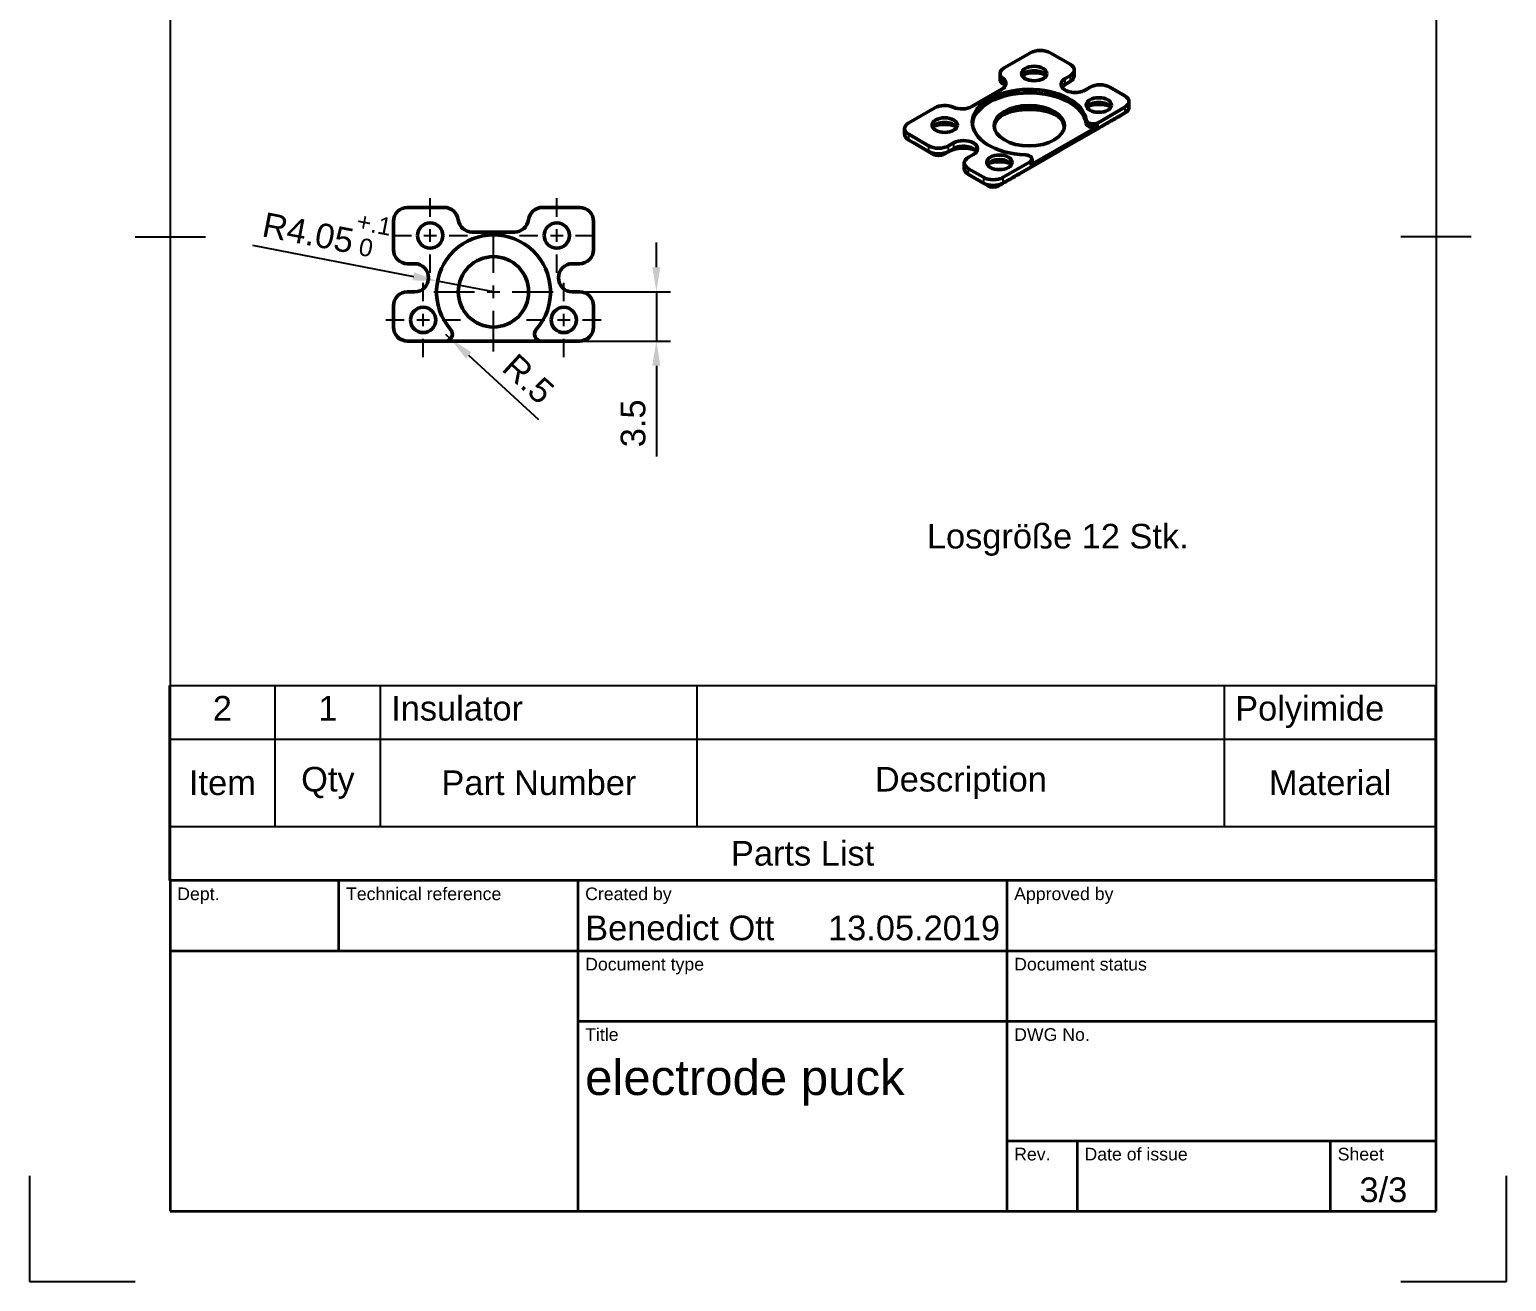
# Model space of a CAD drawing. Header units: millimetres. Extents: x 0 to 210, y 0 to 297.
# Drawn here: x 0 to 210, y 0 to 177.9 of the extents above; entities that cross this region are included whole.
import ezdxf
from ezdxf.enums import TextEntityAlignment as Align

# ---------------------------------------------------------------- set-up
doc = ezdxf.new("R2010")
doc.units = ezdxf.units.MM
doc.header["$LTSCALE"] = 0.75
doc.linetypes.add('CENTER2', pattern=[28.575, 19.05, -3.175, 3.175, -3.175])
for name, color, linetype, lineweight in [('Border', 7, 'Continuous', 25), ('FD_Dimensions', 7, 'Continuous', 25), ('Notes', 7, 'Continuous', 25), ('Parts Lists', 7, 'Continuous', 25), ('Smart Centers', 7, 'CENTER2', 25), ('TitleBlock', 7, 'Continuous', 35), ('Visible', 7, 'Continuous', 50), ('Visible Narrow', 7, 'Continuous', 25)]:
    doc.layers.add(name, color=color, linetype=linetype, lineweight=lineweight)
doc.styles.add('FusionTitle', font='')
doc.styles.get("Standard").update_dxf_attribs({"font": 'arial.ttf'})
doc.styles.get('FusionTitle').set_extended_font_data('Arial Unicode MS')
doc.dimstyles.new('Dim-ISO-25', dxfattribs={"dimtxt": 3.5, "dimasz": 3.5, "dimexe": 2, "dimexo": 2, "dimgap": 1.5, "dimtad": 1, "dimzin": 12, "dimdsep": 46, "dimtxsty": 'Standard', "dimcen": 0, "dimazin": 3, "dimtp": 0.1, "dimtm": 0.1, "dimtfac": 0.714, "dimtmove": 0, "dimatfit": 3, "dimfxl": 1, "dimtzin": 12, "dimarcsym": 0})

# ---------------------------------------------------------------- blocks, each defined once
blk = doc.blocks.new('ISO_TITLEBLOCK')
at = {"layer": 'TitleBlock'}
for p, q in [((0, 47), (-180, 47)), ((-180, 47), (-180, 0)), ((-156, 37), (-156, 47)), ((-122, 0), (-122, 47)), ((-61, 0), (-61, 47)), ((0, 0), (0, 47)), ((-180, 37), (0, 37)), ((-122, 27), (0, 27)), ((-61, 10), (0, 10)), ((-51, 0), (-51, 10)), ((-15, 0), (-15, 10)), ((-180, 0), (0, 0))]:
    blk.add_line(p, q, dxfattribs=at)
at = {"layer": 'TitleBlock', "style": 'FusionTitle'}
for s, p in [('Dept.', (-179, 46)), ('Technical reference', (-155, 46)), ('Created by', (-121, 46)), ('Approved by', (-60, 46)), ('Document type', (-121, 36)), ('Document status', (-60, 36)), ('Title', (-121, 26)), ('DWG No.', (-60, 26)), ('Rev.', (-60, 9)), ('Date of issue', (-50, 9)), ('Sheet', (-14, 9))]:
    blk.add_text(s, height=1.8, dxfattribs=at).set_placement(p, align=Align.TOP_LEFT)
for tag, p, height in [('DEPT', (-179, 38.5), 3.5), ('TECHNICAL_REFERENCE', (-155, 38.5), 3.5), ('CREATED_BY', (-121, 38.5), 3.5), ('APPROVED_BY', (-60, 38.5), 3.5), ('DOCUMENT_TYPE', (-121, 28.5), 3.5), ('DOCUMENT_STATUS', (-60, 28.5), 3.5), ('TITLE_1', (-121, 16.5), 5), ('TITLE_2', (-121, 9), 5), ('TITLE_3', (-121, 1.5), 5), ('DATE_OF_ISSUE', (-50, 1.5), 3.5)]:
    blk.add_attdef(tag, p, '', height=height, dxfattribs=at)
for tag, p in [('CREATED_DATE', (-62, 38.5)), ('APPROVED_DATE', (-1, 38.5))]:
    blk.add_attdef(tag, text='', height=3.5, dxfattribs=at).set_placement(p, align=Align.RIGHT)
for tag, height, p in [('DRAWING_NUMBER', 5, (-30.5, 16.6)), ('REV', 3.5, (-56, 3.1)), ('SHEET', 3.5, (-7.5, 3.1))]:
    blk.add_attdef(tag, text='', height=height, dxfattribs=at).set_placement(p, align=Align.MIDDLE)
blk = doc.blocks.new('ISO_A4(P)_SHEET')
at = {"layer": 'Border'}
for p, q in [((20, 287), (20, 10)), ((200, 287), (200, 10)), ((15, 148.5), (25, 148.5)), ((205, 148.5), (195, 148.5)), ((0, 15), (0, 0)), ((210, 0), (210, 15)), ((20, 10), (200, 10)), ((0, 0), (15, 0)), ((195, 0), (210, 0))]:
    blk.add_line(p, q, dxfattribs=at)
blk = doc.blocks.new('*T15')
at = {"layer": 'Parts Lists', "color": 0, "linetype": 'ByBlock', "lineweight": -2, "transparency": 16777216}
for p, q in [((0, 27.723965), (180, 27.723965)), ((0, 0), (0, 27.723965)), ((15, 7.666667), (15, 27.723965)), ((30, 7.666667), (30, 27.723965)), ((75, 7.666667), (75, 27.723965)), ((150, 7.666667), (150, 27.723965)), ((180, 0), (180, 27.723965)), ((0, 20.057299), (180, 20.057299)), ((0, 7.666667), (180, 7.666667)), ((0, 0), (180, 0))]:
    blk.add_line(p, q, dxfattribs=at)
at = {"layer": 'Parts Lists', "color": 0, "transparency": 16777216, "char_height": 3.5}
for s, insert, width, attachment_point in [('2', (7.5, 26.223965), 12, 2), ('1', (22.5, 26.223965), 12, 2), ('Insulator', (31.5, 26.223965), 42, 1), ('Polyimide', (151.5, 26.223965), 27, 1), ('Item', (7.5, 13.861983), 12, 5), ('Qty', (22.5, 13.861983), 12, 5), ('Part Number', (52.5, 13.861983), 42, 5), ('Description', (112.5, 13.861983), 72, 5), ('Material', (165, 13.861983), 27, 5), ('Parts List', (90, 3.833333), 177, 5)]:
    blk.add_mtext(s, dxfattribs=dict(at, insert=insert, width=width, attachment_point=attachment_point))
blk = doc.blocks.new('*D63')
at = {"layer": 'Defpoints', "color": 0, "transparency": 16777216}
for p in [(58.014866, 142.200475), (65.968075, 140.665397)]:
    blk.add_point(p, dxfattribs=at)
at = {"layer": 'FD_Dimensions', "lineweight": -2, "transparency": 16777216}
for p, q in [((31.72212, 147.275333), (54.578294, 142.86378)), ((65.968075, 140.665397), (58.014866, 142.200475))]:
    blk.add_line(p, q, dxfattribs=at)
at = {"layer": 'FD_Dimensions', "transparency": 16777216}
blk.add_solid([(54.688845, 143.436542), (54.467743, 142.291018), (58.014866, 142.200475)], dxfattribs=at)
at = {"layer": 'FD_Dimensions', "color": 0, "transparency": 16777216, "insert": (42.28036, 149.796957), "char_height": 3.5, "attachment_point": 5, "rotation": 349.07546412}
blk.add_mtext('R4.05{\\H0.714x;\\S+.1^  0;}', dxfattribs=at)
blk = doc.blocks.new('*U36')
at = {"layer": 'Smart Centers', "color": 0, "ltscale": 0.75, "transparency": 16777216}
for p, q in [((0, 2.678906), (0, 8.5)), ((-8.5, 0), (-2.678906, 0)), ((2.678906, 0), (8.5, 0)), ((0, -8.5), (0, -2.678906))]:
    blk.add_line(p, q, dxfattribs=at)
at = {"layer": 'Smart Centers', "color": 0, "linetype": 'Continuous', "ltscale": 0.75, "transparency": 16777216}
for p, q in [((-0.892969, 0), (0.892969, 0)), ((0, -0.892969), (0, 0.892969))]:
    blk.add_line(p, q, dxfattribs=at)
blk = doc.blocks.new('*U37')
at = {"layer": 'Smart Centers', "color": 0, "ltscale": 0.75, "transparency": 16777216}
for p, q in [((0, 2.678906), (0, 5.3)), ((-5.3, 0), (-2.678906, 0)), ((2.678906, 0), (5.3, 0)), ((0, -5.3), (0, -2.678906))]:
    blk.add_line(p, q, dxfattribs=at)
at = {"layer": 'Smart Centers', "color": 0, "linetype": 'Continuous', "ltscale": 0.75, "transparency": 16777216}
for p, q in [((-0.892969, 0), (0.892969, 0)), ((0, -0.892969), (0, 0.892969))]:
    blk.add_line(p, q, dxfattribs=at)
blk = doc.blocks.new('*U38')
at = {"layer": 'Smart Centers', "color": 0, "ltscale": 0.75, "transparency": 16777216}
for p, q in [((0, 2.678906), (0, 5.3)), ((-5.3, 0), (-2.678906, 0)), ((2.678906, 0), (5.3, 0)), ((0, -5.3), (0, -2.678906))]:
    blk.add_line(p, q, dxfattribs=at)
at = {"layer": 'Smart Centers', "color": 0, "linetype": 'Continuous', "ltscale": 0.75, "transparency": 16777216}
for p, q in [((-0.892969, 0), (0.892969, 0)), ((0, -0.892969), (0, 0.892969))]:
    blk.add_line(p, q, dxfattribs=at)
blk = doc.blocks.new('*U39')
at = {"layer": 'Smart Centers', "color": 0, "ltscale": 0.75, "transparency": 16777216}
for p, q in [((0, 2.678906), (0, 5.3)), ((-5.3, 0), (-2.678906, 0)), ((2.678906, 0), (5.3, 0)), ((0, -5.3), (0, -2.678906))]:
    blk.add_line(p, q, dxfattribs=at)
at = {"layer": 'Smart Centers', "color": 0, "linetype": 'Continuous', "ltscale": 0.75, "transparency": 16777216}
for p, q in [((-0.892969, 0), (0.892969, 0)), ((0, -0.892969), (0, 0.892969))]:
    blk.add_line(p, q, dxfattribs=at)
blk = doc.blocks.new('*U40')
at = {"layer": 'Smart Centers', "color": 0, "ltscale": 0.75, "transparency": 16777216}
for p, q in [((0, 2.678906), (0, 5.3)), ((-5.3, 0), (-2.678906, 0)), ((2.678906, 0), (5.3, 0)), ((0, -5.3), (0, -2.678906))]:
    blk.add_line(p, q, dxfattribs=at)
at = {"layer": 'Smart Centers', "color": 0, "linetype": 'Continuous', "ltscale": 0.75, "transparency": 16777216}
for p, q in [((-0.892969, 0), (0.892969, 0)), ((0, -0.892969), (0, 0.892969))]:
    blk.add_line(p, q, dxfattribs=at)
blk = doc.blocks.new('*D64')
at = {"layer": 'Defpoints', "color": 0, "transparency": 16777216}
for p in [(59.126291, 134.665397), (59.863101, 133.989297)]:
    blk.add_point(p, dxfattribs=at)
at = {"layer": 'FD_Dimensions', "lineweight": -2, "transparency": 16777216}
for p, q in [((59.126291, 134.665397), (59.863101, 133.989297)), ((72.409975, 122.476224), (62.441935, 131.622946))]:
    blk.add_line(p, q, dxfattribs=at)
at = {"layer": 'FD_Dimensions', "transparency": 16777216}
blk.add_solid([(62.836327, 132.052752), (62.047543, 131.193141), (59.863101, 133.989297)], dxfattribs=at)
at = {"layer": 'FD_Dimensions', "color": 0, "transparency": 16777216, "insert": (70.932875, 128.28303), "char_height": 3.5, "attachment_point": 5, "rotation": 317.46037501}
blk.add_mtext('R.5', dxfattribs=at)
blk = doc.blocks.new('*D65')
at = {"layer": 'Defpoints', "color": 0, "transparency": 16777216}
for p in [(74.468075, 140.665397), (72.809858, 133.665397), (89.122608, 133.665397)]:
    blk.add_point(p, dxfattribs=at)
at = {"layer": 'FD_Dimensions', "lineweight": -2, "transparency": 16777216}
for p, q in [((89.122608, 144.165397), (89.122608, 147.665397)), ((76.468075, 140.665397), (91.122608, 140.665397)), ((89.122608, 140.665397), (89.122608, 133.665397)), ((74.809858, 133.665397), (91.122608, 133.665397)), ((89.122608, 130.165397), (89.122608, 117.269422))]:
    blk.add_line(p, q, dxfattribs=at)
at = {"layer": 'FD_Dimensions', "transparency": 16777216}
for points in [[(88.539275, 144.165397), (89.705942, 144.165397), (89.122608, 140.665397)], [(88.539275, 130.165397), (89.705942, 130.165397), (89.122608, 133.665397)]]:
    blk.add_solid(points, dxfattribs=at)
at = {"layer": 'FD_Dimensions', "color": 0, "transparency": 16777216, "insert": (85.834409, 121.967409), "char_height": 3.5, "attachment_point": 5, "rotation": 90}
blk.add_mtext('3.5', dxfattribs=at)

msp = doc.modelspace()

# ---------------------------------------------------------------- linework, layer by layer
at = {"layer": 'Visible', "extrusion": (0.707107, -0.407196, 0.578093)}
for p, q in [((142.305, 174.637), (138.587, 172.496)), ((147.962, 173.009), (145.133, 174.637)), ((138.001, 170.864), (138.001, 171.682)), ((147.255, 170.973), (147.962, 171.38)), ((147.962, 170.562), (147.255, 170.155)), ((147.257, 170.153), (147.967, 170.565)), ((148.547, 172.194), (148.547, 171.377)), ((138.256, 169.455), (133.991, 166.999)), ((150.79, 169.751), (150.083, 169.344)), ((155.74, 168.529), (153.619, 169.751)), ((128.71, 166.808), (125.014, 164.68)), ((151.932, 164.708), (155.74, 166.901)), ((155.745, 166.086), (155.037, 165.675)), ((156.326, 166.897), (156.326, 167.715)), ((124.428, 163.048), (124.428, 163.866)), ((152.584, 164.266), (138.449, 156.126)), ((151.932, 164.217), (142.257, 158.646)), ((146.387, 160.694), (151.877, 163.856)), ((125.718, 161.825), (125.009, 162.237)), ((125.014, 163.051), (127.842, 161.423)), ((127.842, 160.605), (125.014, 162.234)), ((125.721, 161.823), (128.549, 160.195)), ((130.671, 161.423), (131.378, 161.83)), ((129.964, 160.195), (130.671, 160.602)), ((131.378, 161.012), (130.671, 160.605)), ((134.206, 160.201), (133.499, 159.794)), ((140.897, 157.533), (146.387, 160.694)), ((132.913, 158.979), (132.913, 158.162)), ((133.499, 158.165), (135.621, 156.943)), ((138.449, 156.943), (142.257, 159.136)), ((142.549, 159.543), (142.549, 159.053)), ((134.204, 156.939), (133.494, 157.351)), ((135.621, 156.126), (133.499, 157.347)), ((134.206, 156.937), (136.328, 155.716))]:
    msp.add_line(p, q, dxfattribs=at)
at = {"layer": 'Visible', "extrusion": (-1e-16, -1, 2.965e-13)}
for p, q in [((58.968, 152.665), (53.742, 152.665)), ((78.195, 152.665), (72.937, 152.665)), ((51.742, 150.665), (51.742, 146.665)), ((68.968, 149.165), (62.937, 149.165)), ((80.195, 146.665), (80.195, 150.665)), ((53.742, 144.665), (54.742, 144.665)), ((77.195, 144.665), (78.195, 144.665)), ((51.742, 138.665), (51.742, 135.665)), ((54.742, 140.665), (53.742, 140.665)), ((78.195, 140.665), (77.195, 140.665)), ((80.195, 135.665), (80.195, 138.665)), ((53.742, 133.665), (59.126, 133.665)), ((72.81, 133.665), (59.126, 133.665)), ((72.81, 133.665), (78.195, 133.665))]:
    msp.add_line(p, q, dxfattribs=at)
at = {"layer": 'Visible', "extrusion": (0, 0, -1)}
for centre in [(-56.968, 148.665), (-74.968, 148.665), (-55.968, 136.665), (-75.968, 136.665)]:
    msp.add_circle(centre, 1.8, dxfattribs=at)
at = {"layer": 'Visible'}
msp.add_circle((65.968, 140.665), 5, dxfattribs=at)
at = {"layer": 'Visible', "extrusion": (0, 0, -1)}
for centre, radius, start, end in [((-53.742, 150.665), 2, 0, 90), ((-58.968, 150.665), 2, 90, 172.81924), ((-72.937, 150.665), 2, 7.18076, 90), ((-78.195, 150.665), 2, 90, 180), ((-65.968, 140.665), 8.1, 318.75039, 221.24961), ((-53.742, 146.665), 2, 270, 0), ((-78.195, 146.665), 2, 180, 270), ((-53.742, 138.665), 2, 0, 90), ((-78.195, 138.665), 2, 90, 180), ((-53.742, 135.665), 2, 270, 0), ((-59.126, 134.665), 1, 138.75039, 270), ((-72.81, 134.665), 1, 270, 41.24961), ((-78.195, 135.665), 2, 180, 270)]:
    msp.add_arc(centre, radius, start, end, dxfattribs=at)
at = {"layer": 'Visible'}
for centre, start, end in [((62.937, 151.165), 187.18076, 270), ((68.968, 151.165), 270, 352.81924), ((54.742, 142.665), 270, 90), ((77.195, 142.665), 90, 270)]:
    msp.add_arc(centre, 2, start, end, dxfattribs=at)
at = {"layer": 'Visible', "extrusion": (-3e-16, -1e-16, -1)}
for centre, start_param, end_param in [((143.719, 173.823), 3.9269908, 5.4977871), ((130.124, 165.994), 3.9269908, 5.3724593), ((129.257, 162.237), 0.7853982, 2.3561945), ((129.257, 161.419), 0.7853982, 2.3561945)]:
    msp.add_ellipse(centre, major_axis=(2, 0), ratio=0.5758617, start_param=start_param, end_param=end_param, dxfattribs=at)
at = {"layer": 'Visible', "extrusion": (-3e-16, -4e-16, -1)}
for centre, major_axis, start_param, end_param in [((140.001, 171.682), (2, 0), 2.4815223, 3.9269908), ((146.547, 172.194), (-2, 0), 2.3561945, 3.9269908), ((140.001, 170.864), (2, 0), 2.4815223, 3.1415927), ((154.326, 167.715), (-2, 0), 2.3561945, 3.9269908), ((126.428, 163.866), (-2, 0), -0.7853982, 0.7853982), ((126.428, 163.048), (2, 0), 2.3561945, 3.1415927), ((134.913, 158.979), (-2, 0), -0.7853982, 0.7853982), ((134.913, 158.162), (-2, 0), -0.7853982, 0), ((137.035, 156.94), (2, 0), 0.7950103, 2.3561945)]:
    msp.add_ellipse(centre, major_axis=major_axis, ratio=0.5758617, start_param=start_param, end_param=end_param, dxfattribs=at)
at = {"layer": 'Visible', "extrusion": (-2e-16, -4e-16, -1)}
for centre, major_axis, start_param, end_param in [((142.852, 171.695), (-1.8, 0), 3.1415927, 9.424778), ((152.044, 167.216), (-1.8, 0), 3.1415927, 9.424778), ((151.225, 165.115), (-1, 0), 3.9269908, 6.2177286), ((151.225, 164.625), (1, 0), 0.7853982, 3.0761359), ((137.902, 159.072), (-1.8, 0), 3.1415927, 9.424778), ((141.549, 159.543), (1, 0), -1.5053396, 0.7853982), ((137.035, 157.758), (2, 0), 0.7853982, 2.3561945)]:
    msp.add_ellipse(centre, major_axis=major_axis, ratio=0.5758617, start_param=start_param, end_param=end_param, dxfattribs=at)
at = {"layer": 'Visible'}
for centre, major_axis, start_param, end_param in [((136.841, 170.27), (2, 0), -0.7853982, 0.6600703), ((136.841, 169.452), (-2, 0), 3.5044248, 3.801663), ((142.852, 171.041), (-1.8, 0), 3.4625629, 5.962215), ((142.852, 170.06), (3, 0), 1.0111456, 2.130447), ((148.669, 170.158), (-2, 0), -0.7853982, 2.3561945), ((148.669, 169.341), (-2, 0), -0.7853982, -0.3628321), ((132.577, 167.814), (2, 0), 4.0523186, 5.4977871), ((142.145, 164.282), (-5, 0), -1.5707963, 4.712389), ((142.145, 163.955), (5, 0), 0.0568183, 3.0847743), ((152.044, 166.561), (1.8, 0), 0.3209703, 2.8206224), ((152.044, 165.58), (-3, 0), 4.1527383, 5.2720397), ((130.124, 163.711), (1.8, 0), 0.3209703, 2.8206224), ((130.124, 162.73), (3, 0), 1.0111456, 2.130447), ((132.792, 161.015), (-2, 0), 2.3561945, 5.4977871), ((129.257, 160.602), (-1, 0), 0.7853982, 2.3561945), ((132.792, 160.198), (2, 0), 0.3628321, 2.3561945), ((137.902, 158.418), (-1.8, 0), 3.4625629, 5.962215), ((137.902, 157.437), (-3, 0), 4.1527383, 5.2720397), ((137.035, 156.123), (1, 0), 3.9269908, 5.488175)]:
    msp.add_ellipse(centre, major_axis=major_axis, ratio=0.5758617, start_param=start_param, end_param=end_param, dxfattribs=at)
at = {"layer": 'Visible', "extrusion": (-2e-16, -3e-16, -1)}
for centre, major_axis, start_param, end_param in [((146.547, 171.377), (-2, 0), 3.1415927, 3.9269908), ((142.145, 164.282), (8.1, 0), 3.1941982, 6.2177286), ((154.326, 166.897), (-2, 0), 3.1415927, 3.9173787)]:
    msp.add_ellipse(centre, major_axis=major_axis, ratio=0.5758617, start_param=start_param, end_param=end_param, dxfattribs=at)
at = {"layer": 'Visible', "extrusion": (-2e-16, -1e-16, -1)}
msp.add_ellipse((142.145, 164.772), major_axis=(-8.1, 0), ratio=0.5758617, start_param=-1.5053396, end_param=3.0761359, dxfattribs=at)
at = {"layer": 'Visible', "extrusion": (-3e-16, -5e-16, -1)}
msp.add_ellipse((152.204, 168.937), major_axis=(2, 0), ratio=0.5758617, start_param=3.9269908, end_param=5.4977871, dxfattribs=at)
at = {"layer": 'Visible', "extrusion": (-3e-16, -6e-16, -1)}
for centre, major_axis, start_param, end_param in [((142.145, 163.137), (-6, 0), 0.86947, 2.2721227), ((132.792, 159.38), (3, 0), 3.9269908, 5.3154617)]:
    msp.add_ellipse(centre, major_axis=major_axis, ratio=0.5758617, start_param=start_param, end_param=end_param, dxfattribs=at)
at = {"layer": 'Visible', "extrusion": (-2e-16, -4e-16, -1)}
msp.add_ellipse((130.124, 164.365), major_axis=(1.8, 0), ratio=0.5758617, dxfattribs=at)
at = {"layer": 'Visible', "extrusion": (-3e-16, -3e-16, -1)}
msp.add_ellipse((141.549, 159.053), major_axis=(-1, 0), ratio=0.5758617, start_param=3.1415927, end_param=3.9269908, dxfattribs=at)
at = {"layer": 'Visible'}
for points, knots in [([(155.74, 166.083), (155.214, 165.78), (154.688, 165.477), (153.636, 164.872), (153.11, 164.569), (152.584, 164.266)], [-0.25566243, -0.25566243, -0.25566243, -0.25566243, -0.1440983, -0.1440983, -0.03253417, -0.03253417, -0.03253417, -0.03253417]), ([(151.877, 163.856), (152.228, 164.058), (152.577, 164.259), (153.104, 164.563), (153.289, 164.67), (153.588, 164.842), (153.704, 164.909), (153.928, 165.038), (154.035, 165.099), (154.284, 165.243), (154.419, 165.32), (154.743, 165.506), (154.905, 165.6), (155.036, 165.674)], [0, 0, 0, 0, 0.0608278, 0.0608278, 0.0955595, 0.0955595, 0.11929377, 0.11929377, 0.14313519, 0.14313519, 0.17842086, 0.17842086, 0.23745299, 0.23745299, 0.23745299, 0.23745299])]:
    msp.add_open_spline(points, degree=3, knots=knots, dxfattribs=at)
at = {"layer": 'Visible', "extrusion": (-7.01994e-08, 1.20847e-07, -1)}
msp.add_open_spline([(155.753, 166.091), (155.751, 166.09), (155.749, 166.088), (155.744, 166.086), (155.742, 166.084), (155.74, 166.083)], degree=3, knots=[0.7757860277, 0.7757860277, 0.7757860277, 0.7757860277, 0.7805920955, 0.7805920955, 0.7853981634, 0.7853981634, 0.7853981634, 0.7853981634], dxfattribs=at)
at = {"layer": 'Visible'}
msp.add_open_spline([(137.745, 155.717), (140.025, 157.034), (140.897, 157.533)], degree=2, dxfattribs=at)
at = {"layer": 'Visible', "extrusion": (-1.73771e-07, 3.03102e-07, -1)}
msp.add_open_spline([(137.735, 155.712), (137.737, 155.713), (137.738, 155.713), (137.742, 155.715), (137.743, 155.716), (137.745, 155.717)], degree=3, knots=[0, 0, 0, 0, 0.00028376114, 0.00028376114, 0.00056848457, 0.00056848457, 0.00056848457, 0.00056848457], dxfattribs=at)
at = {"layer": 'Visible', "extrusion": (-3.75478e-09, 6.57414e-09, -1)}
msp.add_open_spline([(138.449, 156.126), (138.447, 156.125), (138.444, 156.123), (138.44, 156.121), (138.438, 156.119), (138.435, 156.118)], degree=3, knots=[-0.7853981634, -0.7853981634, -0.7853981634, -0.7853981634, -0.7805920955, -0.7805920955, -0.7757860277, -0.7757860277, -0.7757860277, -0.7757860277], dxfattribs=at)
at = {"layer": 'Visible Narrow', "extrusion": (0.707107, -0.407196, 0.578093)}
for p, q in [((138.421, 170.158), (138.421, 170.976)), ((147.255, 170.155), (147.255, 170.973)), ((147.962, 170.562), (147.255, 170.152)), ((147.962, 171.38), (147.962, 170.562)), ((155.74, 166.083), (155.036, 165.674)), ((155.74, 166.901), (155.74, 166.083)), ((150.227, 165.077), (150.227, 164.587)), ((151.877, 163.856), (152.584, 164.266)), ((151.932, 164.217), (151.932, 164.708)), ((125.014, 162.234), (125.014, 163.051)), ((125.014, 162.234), (125.721, 161.823)), ((131.378, 161.83), (131.378, 161.012)), ((127.842, 161.423), (127.842, 160.605)), ((127.842, 160.605), (128.549, 160.195)), ((130.671, 160.605), (129.964, 160.195)), ((130.671, 160.605), (130.671, 161.423)), ((131.378, 161.012), (130.671, 160.602)), ((133.499, 157.347), (133.499, 158.165)), ((142.257, 159.136), (142.257, 158.646)), ((133.499, 157.347), (134.206, 156.937)), ((135.621, 156.943), (135.621, 156.126)), ((135.621, 156.126), (136.328, 155.716)), ((137.735, 155.712), (138.435, 156.118)), ((137.745, 155.717), (138.449, 156.126)), ((138.449, 156.126), (138.449, 156.943))]:
    msp.add_line(p, q, dxfattribs=at)

# ---------------------------------------------------------------- block references
msp.add_blockref('*T15', (19.922, 57))
at = {"layer": 'Border'}
msp.add_blockref('ISO_A4(P)_SHEET', (0, 0), dxfattribs=at)
at = {"layer": 'Smart Centers', "ltscale": 0.75}
for name, p in [('*U37', (56.968, 148.665)), ('*U40', (74.968, 148.665)), ('*U36', (65.968, 140.665)), ('*U38', (55.968, 136.665)), ('*U39', (75.968, 136.665))]:
    msp.add_blockref(name, p, dxfattribs=at)
at = {"layer": 'TitleBlock'}
msp.add_blockref('ISO_TITLEBLOCK', (200, 10), dxfattribs=at).add_auto_attribs({'CREATED_DATE': '13.05.2019', 'SHEET': '3/3', 'TITLE_1': 'electrode puck', 'CREATED_BY': 'Benedict Ott'})

# ---------------------------------------------------------------- texts
at = {"layer": 'Notes', "insert": (127.591, 107.684), "char_height": 3.5, "attachment_point": 1}
msp.add_mtext_dynamic_manual_height_columns('Losgröße 12 Stk.', width=56.81733, gutter_width=17.5, heights=[0], dxfattribs=at)

# ---------------------------------------------------------------- dimensions: what is measured, and where the dimension line sits
at = {"layer": 'FD_Dimensions'}
for center, mpoint, override, picture, middle in [((65.968, 140.665), (58.015, 142.2), {"dimgap": 1.5, "dimlfac": 0.5, "dimse1": 1, "dimclrd": 256, "dimclre": 256, "dimtol": 1, "dimlim": 0, "dimtm": 0}, '*D63', (42.28, 149.797)), ((59.126, 134.665), (59.863, 133.989), {"dimlfac": 0.5, "dimse1": 1, "dimclrd": 256, "dimclre": 256}, '*D64', (70.933, 128.283))]:
    dim = msp.add_radius_dim(center=center, mpoint=mpoint, dimstyle='Dim-ISO-25', override=override, dxfattribs=at)
    dim.commit()
    dim.dimension.update_dxf_attribs({"geometry": picture, "text_midpoint": middle})
dim = msp.add_linear_dim(base=(89.123, 133.665), p1=(74.468, 140.665), p2=(72.81, 133.665), angle=90, dimstyle='Dim-ISO-25', override={"dimlfac": 0.5, "dimclrd": 256, "dimclre": 256}, dxfattribs=at)
dim.commit()
dim.dimension.update_dxf_attribs({"geometry": '*D65', "text_midpoint": (85.834, 121.967)})

doc.saveas('drawing.dxf')
